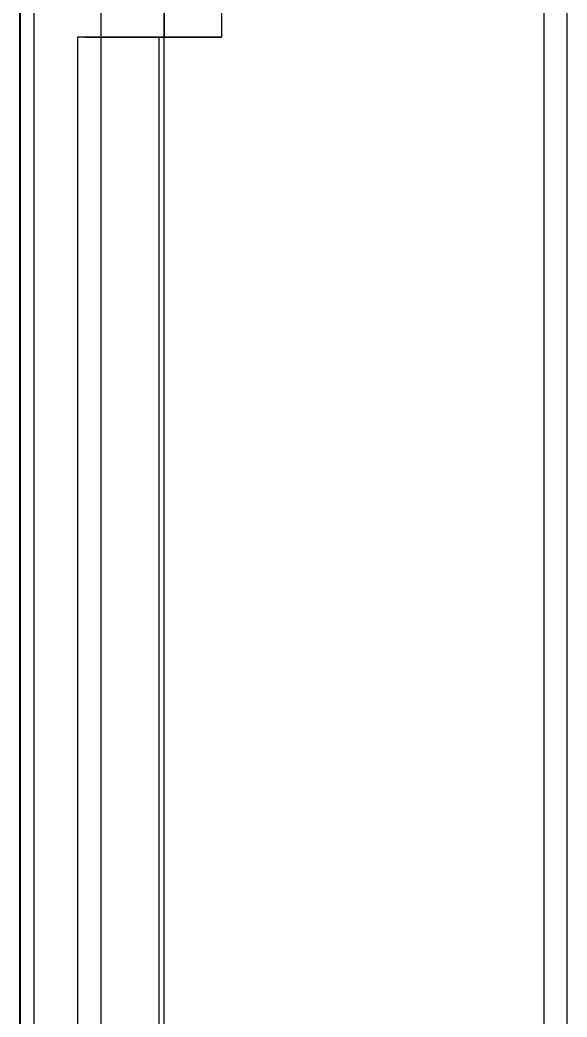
# Model space of a CAD drawing. Header units: inches. Extents: x 0 to 92454, y -34894 to 11.
# Drawn here: x 0 to 0.748, y 7.201 to 8.563 of the extents above; entities that cross this region are included whole.
import ezdxf

# ---------------------------------------------------------------- set-up
doc = ezdxf.new("R2010")
doc.units = ezdxf.units.IN
doc.header["$MEASUREMENT"] = 0

# ---------------------------------------------------------------- blocks, each defined once
blk = doc.blocks.new('2023_07_21_11_46_31_0481')
at = {"color": 7, "extrusion": (0, 0, -1)}
for p, q in [((0.005, 3.4), (0.005, 271.4)), ((0.002, 25.846, 127.54), (0.002, 248.954, 127.54)), ((0, 248.4, 100), (0, 26.4, 100)), ((0.005, 248.395, 100), (0.005, 26.405, 100)), ((2, 216.9, 127.49), (2, 140.4, 127.49)), ((4.83, 216.9, 127.49), (2, 216.9, 127.49)), ((4.83, 140.4, 127.49), (4.83, 216.9, 127.49))]:
    blk.add_line(p, q, dxfattribs=at)
at = {"color": 7, "extrusion": (-1, 0, 0)}
for p, q in [((0.005, 3.4), (0.005, 271.4)), ((0, 248.4, 100), (0, 26.4, 100)), ((0, 26.4, 127.5), (0, 248.4, 127.5)), ((0.005, 248.395, 100), (0.005, 26.405, 100))]:
    blk.add_line(p, q, dxfattribs=at)
at = {"color": 7, "extrusion": (-0.994891, 0, 0.100955)}
for p, q in [((18.196, 24.9, 115.212), (18.196, 249.9, 115.212)), ((18.988, 182.6, 123.018), (18.988, 249.9, 123.018))]:
    blk.add_line(p, q, dxfattribs=at)
at = {"color": 7}
for p, q in [((18.196, 24.9, 115.212), (18.196, 249.9, 115.212)), ((0.495, 25.042, 141.663), (0.495, 249.758, 141.663)), ((0, 26.4, 127.5), (0, 248.4, 127.5)), ((7, 239.9, 127.5), (7, 216.9, 127.5)), ((7, 239.9, 107.476), (7, 216.9, 107.476)), ((2.824, 47.5, 141.669), (2.824, 227.3, 141.669)), ((2.824, 47.5, 141.669), (2.824, 227.3, 141.669)), ((5, 47.5, 139.473), (5, 227.3, 139.473)), ((7, 216.9, 127.5), (5, 216.9, 127.5))]:
    blk.add_line(p, q, dxfattribs=at)
at = {"color": 7, "extrusion": (-0.999391, 0, 0.034899)}
for p, q in [((18.988, 182.6, 123.018), (18.988, 249.9, 123.018)), ((0.495, 25.042, 141.663), (0.495, 249.758, 141.663)), ((0.002, 25.846, 127.54), (0.002, 248.954, 127.54))]:
    blk.add_line(p, q, dxfattribs=at)
at = {"color": 7, "extrusion": (1, 0, 0)}
for p, q in [((7, 239.9, 107.476), (7, 216.9, 107.476)), ((7, 239.9, 127.5), (7, 216.9, 127.5)), ((5, 227.3, 127.5), (5, 216.9, 127.5)), ((5, 47.5, 139.473), (5, 227.3, 139.473)), ((5, 57.9, 127.49), (5, 216.9, 127.49)), ((5, 216.9, 127.5), (5, 216.9, 127.49)), ((7, 216.9, 107.476), (7, 216.9, 127.5))]:
    blk.add_line(p, q, dxfattribs=at)
at = {"color": 7, "extrusion": (0, -1, 0)}
for p, q in [((4.83, 216.9, 127.49), (2, 216.9, 127.49)), ((2.249, 216.9, 113.24), (2, 216.9, 127.49)), ((5, 216.9, 127.49), (4.83, 216.9, 127.49)), ((7, 216.9, 127.5), (5, 216.9, 127.5)), ((5, 216.9, 127.5), (5, 216.9, 127.49)), ((7, 216.9, 107.476), (7, 216.9, 127.5))]:
    blk.add_line(p, q, dxfattribs=at)
at = {"color": 7, "extrusion": (0.999848, 0, 0.017452)}
for p, q in [((2.249, 216.9, 113.24), (2, 216.9, 127.49)), ((2, 216.9, 127.49), (2, 140.4, 127.49))]:
    blk.add_line(p, q, dxfattribs=at)
at = {"color": 7, "extrusion": (5.86812e-08, 0, -1)}
for p, q in [((4.83, 140.4, 127.49), (4.83, 216.9, 127.49)), ((5, 216.9, 127.49), (4.83, 216.9, 127.49)), ((5, 57.9, 127.49), (5, 216.9, 127.49))]:
    blk.add_line(p, q, dxfattribs=at)
at = {"color": 7, "extrusion": (0, -1, 0)}
blk.add_arc((8.248, 113.345, -216.9), 6, 181, 257.9949, dxfattribs=at)
at = {"color": 7, "extrusion": (0, 1, 0)}
blk.add_arc((-8.248, 113.345, 216.9), 6, 282.0051, 359, dxfattribs=at)

msp = doc.modelspace()

# ---------------------------------------------------------------- block references
at = {"xscale": 0.03937007874015748, "yscale": 0.03937007874015748, "zscale": 0.03937007874015748}
msp.add_blockref('2023_07_21_11_46_31_0481', (0, 0), dxfattribs=at)
msp.add_blockref('2023_07_21_11_46_31_0481', (0, 0), dxfattribs=at)

doc.saveas('drawing.dxf')
